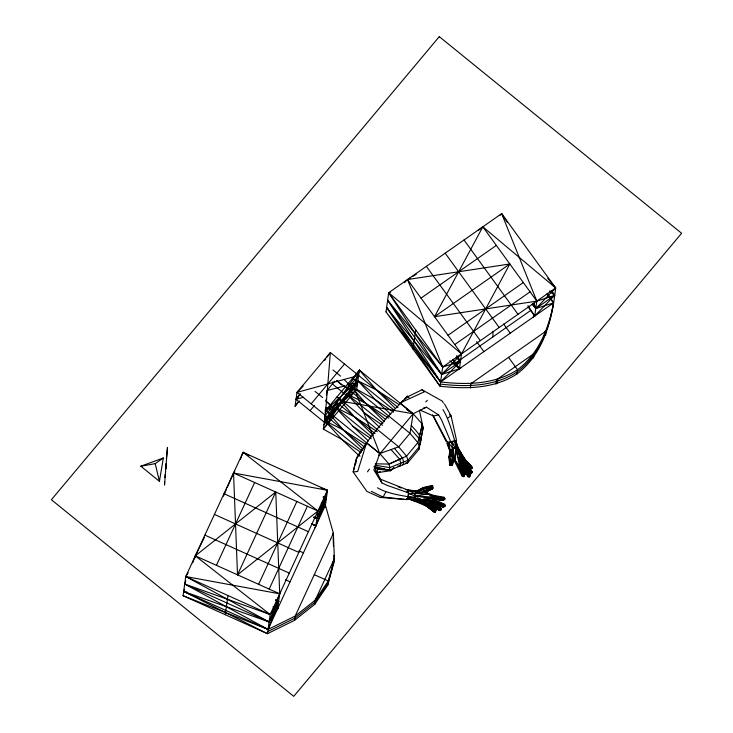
<?xml version="1.0" encoding="UTF-8"?>
<svg xmlns="http://www.w3.org/2000/svg" width="733" height="733" viewBox="0 0 733 733"><rect width="100%" height="100%" fill="white"/><g stroke="black" fill="none" stroke-linecap="round" stroke-linejoin="round"><path stroke-width="1.1" d="M465.794 464.685L470.549 469.019L471.933 468.286L471.823 466.976L456.888 450.621M464.035 466.82L469.935 473.445L470.98 473.765L471.035 472.492M164.65 481.819L164.513 485.063L167.481 447.396L166.364 458.959M355.743 463.916L356.641 457.74L365.171 445.417M414.676 499.75L426.441 506.265L429.895 504.304L431.874 501.793L440.973 508.024L441.303 509.206L441.074 509.756L429.895 504.304L418.745 500.841L407.072 498.825L408.144 496.892L408.418 492.851L407.328 489.836L380.409 479.171L373.977 466.445M164.943 477.495L165.154 474.398M165.585 468.726L165.887 464.786M324.948 414.585L324.325 422.226L296.05 399.283L300.008 393.887M325.122 412.404L325.388 409.133M326.002 401.492L326.176 399.366M326.524 395.105L326.881 390.588L344.822 385.934M355.945 460.526L353.178 471.97L357.695 471.466L366.555 442.842L379.786 453.571L389.076 464.081L389.782 467.617L389.406 470.284L374.545 466.426L375.333 467.755L389.406 470.284L407.585 462.935L418.9 449.43L423.133 427.797L419.542 411.048M419.881 444.739C423.28 436.822 415.877 430.812 411.268 425.369M321.439 503.049L325.406 505.211L333.378 533.294L334.385 558.72L333.781 562.981L327.706 585.255L314.677 604.386L294.574 620.32L267.472 633.697L183.067 595.709L185.761 576.541L243.09 452.316L327.504 490.295L325.113 507.337M195.015 557.969L195.317 555.834L204.36 537.5M233.241 475.149L233.534 473.014L234.752 471.127M225.269 614.703L227.963 595.535M299.43 401.015L295.078 406.21L297.021 392.357L330.372 352.546L397.982 407.392M184.423 589.442L183.662 591.449L269.121 621.978L277.633 608.729L279.722 593.822L275.745 492.008L195.317 555.834L192.66 562.871M294.574 620.32L295.179 616.059L333.378 533.294L333.075 535.429M332.828 381.911L332.525 384.092L346.663 395.563M324.472 496.672L326.46 497.753L317.948 511.002L315.85 525.918L314.933 527.989M327.706 585.255L328.311 580.994L334.385 558.72L315.272 600.125L314.677 604.386L316.015 601.271M366.454 443.547L366.555 442.842M385.998 311.901L388.692 292.733L501.656 213.633L555.651 287.941C552.151 319.652 543.73 353.837 516.939 373.986C494.088 388.829 466.179 389.223 439.992 386.209L385.998 311.901L440.588 381.948C466.774 384.962 494.683 384.568 517.535 369.725C538.81 353.7 548.852 328.283 553.552 302.857L547.395 293.347M393.731 468.002L390.57 470.668L377.083 472.748L377.587 469.166L374.939 467.013M404.863 399.164L407.392 396.883L422.043 389.754L424.462 391.761L399.906 403.022L399.806 403.727L403.177 400.685M413 349.055L415.693 329.887M418.9 449.43L420.201 442.21L418.919 438.407L410.7 428.897M388.334 309.097L386.603 307.64L441.642 374.49L459.417 368.763L461.515 353.856L509.829 263.972L407.521 279.548L404.46 282.718M470.339 387.977L470.934 383.716L546.186 331.023L545.59 335.283M516.939 373.986L517.535 369.725L508.565 357.374M500.135 215.227L501.656 213.633L536.822 301.126L534.724 316.033L532.918 317.398M461.698 467.681L467.883 476.679L469.074 477.082L469.257 475.827L470.375 474.975C454.781 456.137 455.028 429.996 442.979 409.591M469.899 475.35L469.074 477.082M452.664 462.331L452.967 460.37L452.215 465.29L449.888 465.437L448.752 457.145L449.86 451.427L447.112 443.373L451.226 441.642M159.428 481.315L163.349 457.978L140.818 466.206L159.428 481.315L155.213 463.641L163.349 457.978M435.604 511.368L435.384 511.927L434.073 511.634L426.377 505.834L414.072 501.033L414.411 499.1M403.095 464.777L403.599 462.037L402.509 457.988L394.427 448.33M449.86 451.427L450.493 450.951L447.112 443.373L448.55 443.227L450.493 450.951L449.393 456.668L449.97 464.016L450.529 464.96L452.215 465.29M420.476 441.687L423.133 427.797L421.933 424.618M356.641 457.74L353.178 471.97L366.857 491.385L380.207 497.414L383.057 497.056L406.65 499.585L408.144 496.892L408.822 490.661L408.043 490.02L406.971 491.953M418.919 438.407L422.428 424.26L413.137 413.751L399.906 403.022M422.428 424.26L417.856 442.65L406.549 456.155L389.076 464.081L375.351 463.806M470.98 473.765L472.116 471.704L464.713 462.074L457.667 448M553.259 304.983C548.55 330.418 538.508 355.835 517.241 371.851C494.39 386.694 466.481 387.097 440.295 384.083M452.481 459.857L454.762 461.515L461.964 475.827L463.412 476.697L464.53 474.398L459.957 463.119M333.863 555.321L334.083 560.846L328.008 583.12L314.97 602.26L294.877 618.185L267.774 631.571M377.468 487.811C393.813 497.157 414.063 495.105 430.958 503.369L432.855 498.532M463.412 476.697L463.769 475.433M426.056 498.788L432.168 500.52L432.772 498.935L444.739 504.313L445.142 505.651L443.41 507.172L431.618 502.27L420.33 499.283L407.072 498.825M464.676 466.344L470.577 472.968L471.621 473.289L472.116 471.704L464.814 462.615L458.693 453.489L455.816 440.643L448.55 443.227L452.737 448L455.404 461.048L464.044 476.23L464.869 474.48L459.884 462.129M409.408 498.843L418.745 500.841L429.089 504.597L439.58 510.553L440.377 509.343L431.774 501.958L443.492 506.888M408.473 498.77L416.115 500.813L418.745 500.841L428.026 505.22L428.832 503.8L435.924 510.36L435.384 511.927L434.147 511.946L426.441 506.265L417.535 497.597M429.511 498.394L443.089 500.474L444.94 498.742L444.006 497.267L433.881 495.435L432.168 500.52L444.922 506.201L443.41 507.172L431.774 501.958L430.958 503.369L440.377 509.343L440.973 508.024M185.843 580.976L184.707 583.999L268.076 629.436L295.179 616.059L315.272 600.125L328.311 580.994L314.274 574.672M240.442 459.353L243.09 452.316L249.046 455.56M276.689 600.199L278.677 601.28L270.165 614.529L184.707 583.999L269.121 621.978L279.722 593.822L195.317 555.834L270.165 614.529L267.472 633.697L183.662 591.449L187.016 592.072M275.59 599.887L278.677 601.28L268.076 629.436L183.067 595.709M313.697 517.315L316.903 518.46L327.504 490.295L321.1 488.013M324.398 496.827L326.46 497.753L315.85 525.918L313.733 525.075M415.107 495.242L414.347 493.996L416.793 490.899L423.326 487.491L431.655 485.594L432.699 485.961L432.782 488.49C425.736 493.199 417.095 493.675 408.867 493.511L415.373 496.122L443.172 499.897L444.72 499.301L443.786 497.817C436.996 496.534 429.483 496.003 423.995 491.33L423.124 489.607L423.326 487.491M426.258 491.165L428.054 493.41L427.834 493.96L415.373 496.122L414.603 493.538L408.822 490.661L416.573 491.458L423.106 488.05L431.435 486.153L432.479 486.51L432.782 488.49L425.204 492.2M431.655 485.594L431.389 487.097L432.342 488.755L426.038 491.715M432.699 485.961L431.764 488.178L423.995 491.33L414.603 493.538L423.106 488.05L432.479 486.51L432.342 488.755L423.995 491.33L431.389 487.097L423.124 489.607L414.603 493.538L427.834 493.96L433.267 497.047L444.72 499.301L443.089 500.474L433.881 498.724M434.303 511.084L434.147 511.946L435.384 511.927L428.613 504.35L435.704 510.91L435.301 511.432L434.66 511.863L427.128 506.008L418.745 500.841L420.33 499.283L431.783 501.674L444.134 505.743L444.739 504.313M435.704 510.91L435.924 510.36M444.006 497.267L443.089 500.474L429.639 497.936M443.263 500.199L444.94 498.742M439.846 509.719L439.58 510.553L429.016 504.093L428.026 505.22L435.301 511.432L427.128 506.008L416.115 500.813M356.275 459.49C369.075 435.649 388.646 415.373 407.466 396.159L408.638 396.974M333.039 561.835L334.385 558.72M223.492 496.113L226.231 489.809M227.148 487.711L233.534 473.014L327.504 490.295L270.165 614.529L185.761 576.541L188.189 572.757M332.452 535.365L333.378 533.294M216.418 565.335L254.644 482.516M237.519 574.828L317.948 511.002L233.534 473.014L237.519 574.828L275.745 492.008M258.621 584.32L296.847 501.509M269.176 589.075L307.402 506.256M279.722 593.822L185.761 576.541L269.121 621.978L278.677 601.28L275.471 600.135M313.816 517.067L316.903 518.46L326.46 497.753L323.253 496.608M314.97 602.26L315.932 600.19M333.13 562.917L334.083 560.846M273.152 607.914L277.633 608.729L278.595 606.722M315.272 600.125L316.244 598.174M332.324 565.913L333.781 562.981M551.528 290.644L554.606 295.399L536.822 301.126L434.513 316.702L482.836 226.818L555.651 287.941L535.777 308.584L532.158 304.186M385.815 492.09L383.057 497.056L371.329 491.321M456.861 445.783L465.336 459.829L464.814 462.615L471.621 473.289M455.816 440.643L459.554 452.124L464.814 462.615L462.908 464.786L464.191 463.696L458.693 453.489L459.554 452.124L458.858 449.778L457.63 448.468M315.117 517.058L316.903 518.46L325.406 505.211L321.292 503.36M378.558 455.422L413.137 413.751L426.432 407.191L438.664 414.97L441.605 420.046L450.905 442.127L447.304 442.109L446.003 441.248L432.479 414.777M359.124 455.752L341.862 439.424L324.554 420.632L359.399 370.156L413.137 413.751L409.994 433.304L398.679 446.809L379.786 453.571L373.876 469.926L381.801 482.855L386.96 485.292L408.418 492.851M367.471 471.832L369.405 469.056M324.435 360.627L325.754 358.831M327.074 357.035L330.372 352.546L325.305 415.299L358.657 375.488L297.021 392.357L364.044 446.736M295.078 406.21L298.377 401.711M450.493 450.951L453.067 447.771L454.579 448.12M323.959 424.893L336.429 408.803L357.31 385.072M303.691 397.194L296.05 399.283L300.402 394.088M311.159 403.828L344.51 364.017M310.077 410.663L314.393 405.514M327.605 389.736L334.798 381.151M361.516 450.612L324.554 420.632L357.906 380.812L376.56 390.02L398.642 404.35M351.657 377.522L357.677 382.406L324.325 422.226L340.836 403.544L357.906 380.812L393.978 410.086M362.533 449.805L358.19 454.991L360.05 456.082M405.294 398.752L407.466 396.159L408.913 397.744M464.41 474.957L464.869 474.48L460.599 465.134L455.532 448.175L451.702 442.375L453.754 458.107L452.591 464.575L449.888 465.437M410.453 277.761L407.521 279.548L461.515 353.856L441.642 374.49L387.647 300.182L442.686 367.041L439.992 386.209L386.603 307.64L440.588 381.948L553.552 302.857L546.974 293.796M387.647 300.182L440.588 381.948L460.461 361.314L456.769 355.606M551.308 290.864L554.606 295.399L534.724 316.033L533.331 314.237M297.021 392.357L303.187 386.089M296.05 399.283L298.358 396.938M425.772 401.904L427.357 400.337M375.333 467.755L377.587 469.166L390.57 470.668L393.813 467.819M390.57 470.668L393.667 467.993M462.908 464.786L464.191 463.696L471.346 472.382L471.979 471.86L464.814 462.615M497.625 382.708L495.884 384.101L496.479 379.841L534.137 353.48L533.542 357.741L530.61 359.482M478.392 230.318L482.836 226.818L536.822 301.126M544.381 332.379L546.186 331.023M448.752 457.145L451.125 456.192L452.93 456.787C456.366 462.963 461.992 467.48 463.595 474.755L461.964 475.827M449.329 464.493L451.006 463.687L452.591 464.575L452.737 448L455.532 448.175L458.931 450.025L459.289 453.26M454.762 461.515L455.404 461.048L455.532 448.175L459.609 465.602L457.896 466.765M460.461 465.876L463.421 464.301M470.549 469.019L471.96 467.324L465.428 460.287L459.554 452.124L464.896 461.204L471.933 468.286L471.191 468.543L464.053 462.047L471.695 467.984L465.428 460.287L458.858 449.778M469.935 473.445L471.346 472.382L463.201 464.685M467.883 476.679L470.375 474.975L459.408 457.749M421.017 298.12L496.333 245.399M434.513 316.702L509.829 263.972M448.019 335.274L523.325 282.544M454.762 344.565L530.078 291.835M455.367 363.192L530.674 310.462M457.172 356.779L460.461 361.314L441.642 374.49L388.692 292.733L390.671 292.091M532.479 304.048L535.777 308.584L554.606 295.399L550.978 291.001M496.186 381.975L498.871 380.088M471.676 472.015L472.116 471.704L467.654 466.628M448.22 442.714L454.707 441.303L456.476 440.102L451.052 415.877L444.51 403.947M447.872 417.993L451.052 415.877L449.375 414.841M449.879 360.764L459.417 368.763L461.332 367.526M470.934 383.716L472.849 382.47M412.404 276.57L416.317 274.188M460.397 465.647L462.138 464.74L469.706 476.606L468.515 476.203L461.103 465.409L469.395 475.58L463.1 464.282L458.693 453.489M429.153 489.781L433.001 487.931M459.609 465.602L462.138 464.74L459.014 457.933M443.712 506.329L445.142 505.651M389.076 464.081L402.509 457.988M375.323 471.31L377.083 472.748L380.235 471.621M533.679 303.37L535.777 308.584L553.552 302.857L552.151 301.061M456.842 356.916L460.461 361.314L442.686 367.041L388.692 292.733L461.515 353.856M423.243 408.208L426.432 407.191M348.038 385.054L357.677 382.406M452.27 441.348L454.368 440.78M379.786 468.625L377.587 469.166L384.193 469.019M420.009 410.031L433.377 415.932L438.664 414.97M140.818 466.206L155.213 463.641M414.887 499.356L416.39 500.813L432.864 498.238L443.456 498.797L433.661 495.984M397.9 466.005L400.163 465.931L400.786 463.183L399.668 459.261L391.01 449.558M408.144 496.892L415.657 496.992M405.697 462.889L407.585 462.935L407.96 460.278L406.549 456.155L398.679 446.809L337.07 396.819L354.231 416.683L373.17 435.246M433.267 497.047L415.373 496.122L416.39 500.813M380.207 497.414L406.65 499.585M416.793 490.899L408.043 490.02L416.573 491.458M405.496 489.607L407.328 489.836M434.935 498.861L437.015 499.2M439.104 499.53L442.228 500.034M374.957 465.208L389.782 467.617L407.96 460.278L419.276 446.764L417.856 442.65L409.994 433.304L348.386 383.313L365.547 403.168L384.486 421.741M323.106 497.139L326.46 497.753M276.442 600.868L278.677 601.28M408.867 493.511L410.883 494.152M428.054 493.41L433.881 495.435M408.235 498.898L414.072 501.033M398.092 486.739L401.263 487.967M423.894 498.587L443.676 506.705L444.922 506.201L444.519 504.863L432.552 499.494L444.134 505.743L443.41 507.172L431.783 501.674M322.227 503.947L325.406 505.211L268.076 629.436L183.662 591.449M275.507 607.886L277.633 608.729L273.656 606.567M311.333 523.884L315.85 525.918L311.882 523.756M223.977 493.721L308.391 531.709M298.908 550.795L303.435 552.829M214.43 514.429L298.835 552.416M204.874 535.127L289.278 573.114M285.531 579.785L290.048 581.819M273.107 606.695L277.633 608.729M379.813 427.531L364.2 412.761L346.883 393.969L365.547 403.168L388.582 418.131M368.497 441.037L352.885 426.267L335.577 407.475L354.231 416.683L377.266 431.636M324.554 420.632L343.209 429.831L366.253 444.794M420.33 499.283L439.892 510.168L441.074 509.756L440.753 508.574L431.645 502.352M422.043 389.754L442.402 401.189L443.401 403.141M464.044 476.23L462.605 475.35L458.537 466.289M429.895 504.304L439.58 510.553L441.074 509.756L439.626 510.278L429.016 504.093L429.089 504.597M406.815 409.655L408.62 410.828M411.332 412.587L413.137 413.751L342.833 401.492L326.048 409.976L323.354 429.153L341.862 439.424L361.14 452.545M393.575 412.102L375.214 399.604L356.705 389.333L359.399 370.156L376.56 390.02L395.499 408.583M364.2 412.761L382.553 425.259M352.885 426.267L371.237 438.765M243.09 452.316L317.948 511.002M267.343 620.585L269.121 621.978M426.377 505.834L434.147 511.946L427.128 506.008M407.255 409.774L408.913 411.112M347.634 388.637L385.631 419.468M346.883 393.969L382.965 423.234M336.319 402.151L375.067 433.579M335.577 407.475L371.649 436.749M327.706 402.866L335.348 409.069M549.402 291.028L554.606 295.399M456.128 357.667L460.461 361.314M315.208 516.939L316.903 518.46M390.836 414.374L375.214 399.604L357.906 380.812L326.048 409.976L343.209 429.831L362.945 449.182M375.461 471.209L377.083 472.748M465.473 460.855L471.823 466.976L471.933 468.286M465.428 460.287L471.823 466.976L467.654 463.219M453.864 444.665L451.702 442.375L452.618 444.317M457.484 448.495L458.931 450.025M547.688 278.265L555.651 287.941L442.686 367.041L407.521 279.548M547.258 294.776L550.758 299.266M458.015 366.967L459.417 368.763L453.26 359.262M466.023 469.028L470.375 474.975L469.706 476.606L470.165 475.066L463.1 464.282M528.09 306.898L534.724 316.033L527.952 305.579M464.007 240.003L517.993 314.31M503.608 324.032L510.25 333.176M445.178 253.187L499.164 327.486M426.349 266.363L480.344 340.671M476.606 341.596L483.89 351.629M452.774 359.628L459.417 368.763M501.656 213.633L507.199 222.191M447.304 442.109L433.377 415.932M458.226 448.321L464.685 460.095M461.396 467.608L464.869 474.48L463.595 474.755L460.599 465.134L459.527 455.422M439.754 379.868L440.588 381.948M380.409 479.171L381.801 482.855M533.862 303.251L535.777 308.584M454.707 441.303L455.834 447.726M333.167 537.637L333.515 546.479M492.842 331.353L493.025 336.832M330.812 414.09A18.948 2.996 39.9 0 1 329.768 416.83M348.752 392.668A18.948 2.996 39.9 0 1 346.178 394.711M336.529 380.519A18.948 2.996 39.9 0 1 341.679 385.027M326.057 400.786A18.948 2.996 39.9 0 1 326.029 407.356M314.988 391.431A18.948 2.996 39.9 0 1 322.566 397.579M343.997 379.364A18.948 2.996 39.9 0 1 350.374 388.811A18.948 2.996 39.9 0 1 336.529 380.537M332.938 370A18.948 2.996 39.9 0 1 340.515 376.157M451.125 456.192L450.529 464.96L452.087 463.916L452.93 456.787L451.006 463.687L449.393 456.668L452.737 448L451.125 456.192M165.805 468.607L166.189 463.714L165.805 468.607M359.399 370.156L354.14 387.986L379.786 453.571L326.048 409.976L359.399 370.156M340.836 403.544L323.354 429.153L356.705 389.333L340.836 403.544M439.278 36.65L51.392 499.732L293.722 696.35L681.608 233.268L439.278 36.65"/></g></svg>
